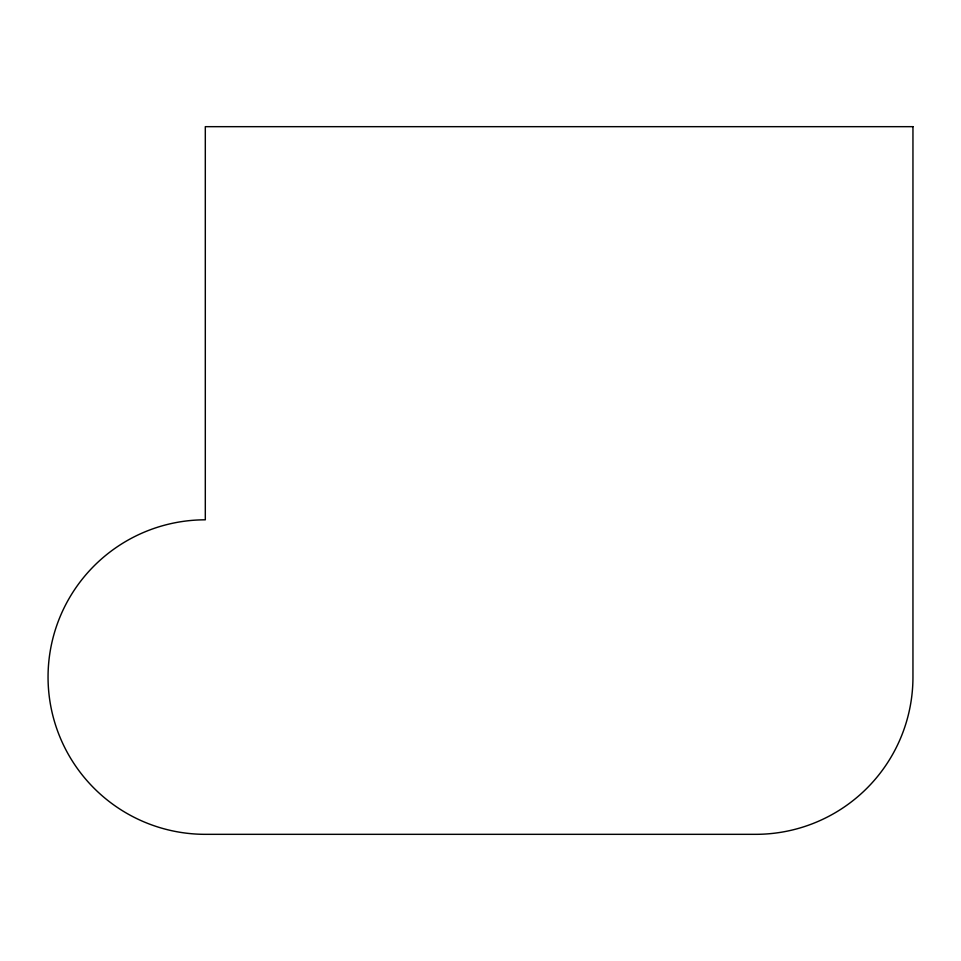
<?xml version="1.0" encoding="UTF-8"?>
<svg xmlns="http://www.w3.org/2000/svg" width="961" height="961" viewBox="0 0 961 961"><rect width="100%" height="100%" fill="white"/><g stroke="black" fill="none" stroke-linecap="round" stroke-linejoin="round"><path stroke-width="1.44" d="M912.95 126.672L205.306 126.672L205.306 519.817A157.256 157.256 0 0 0 48.05 677.073A157.256 157.256 0 0 0 205.306 834.328L755.694 834.328A157.256 157.256 0 0 0 912.95 677.073L912.95 126.672"/></g></svg>
